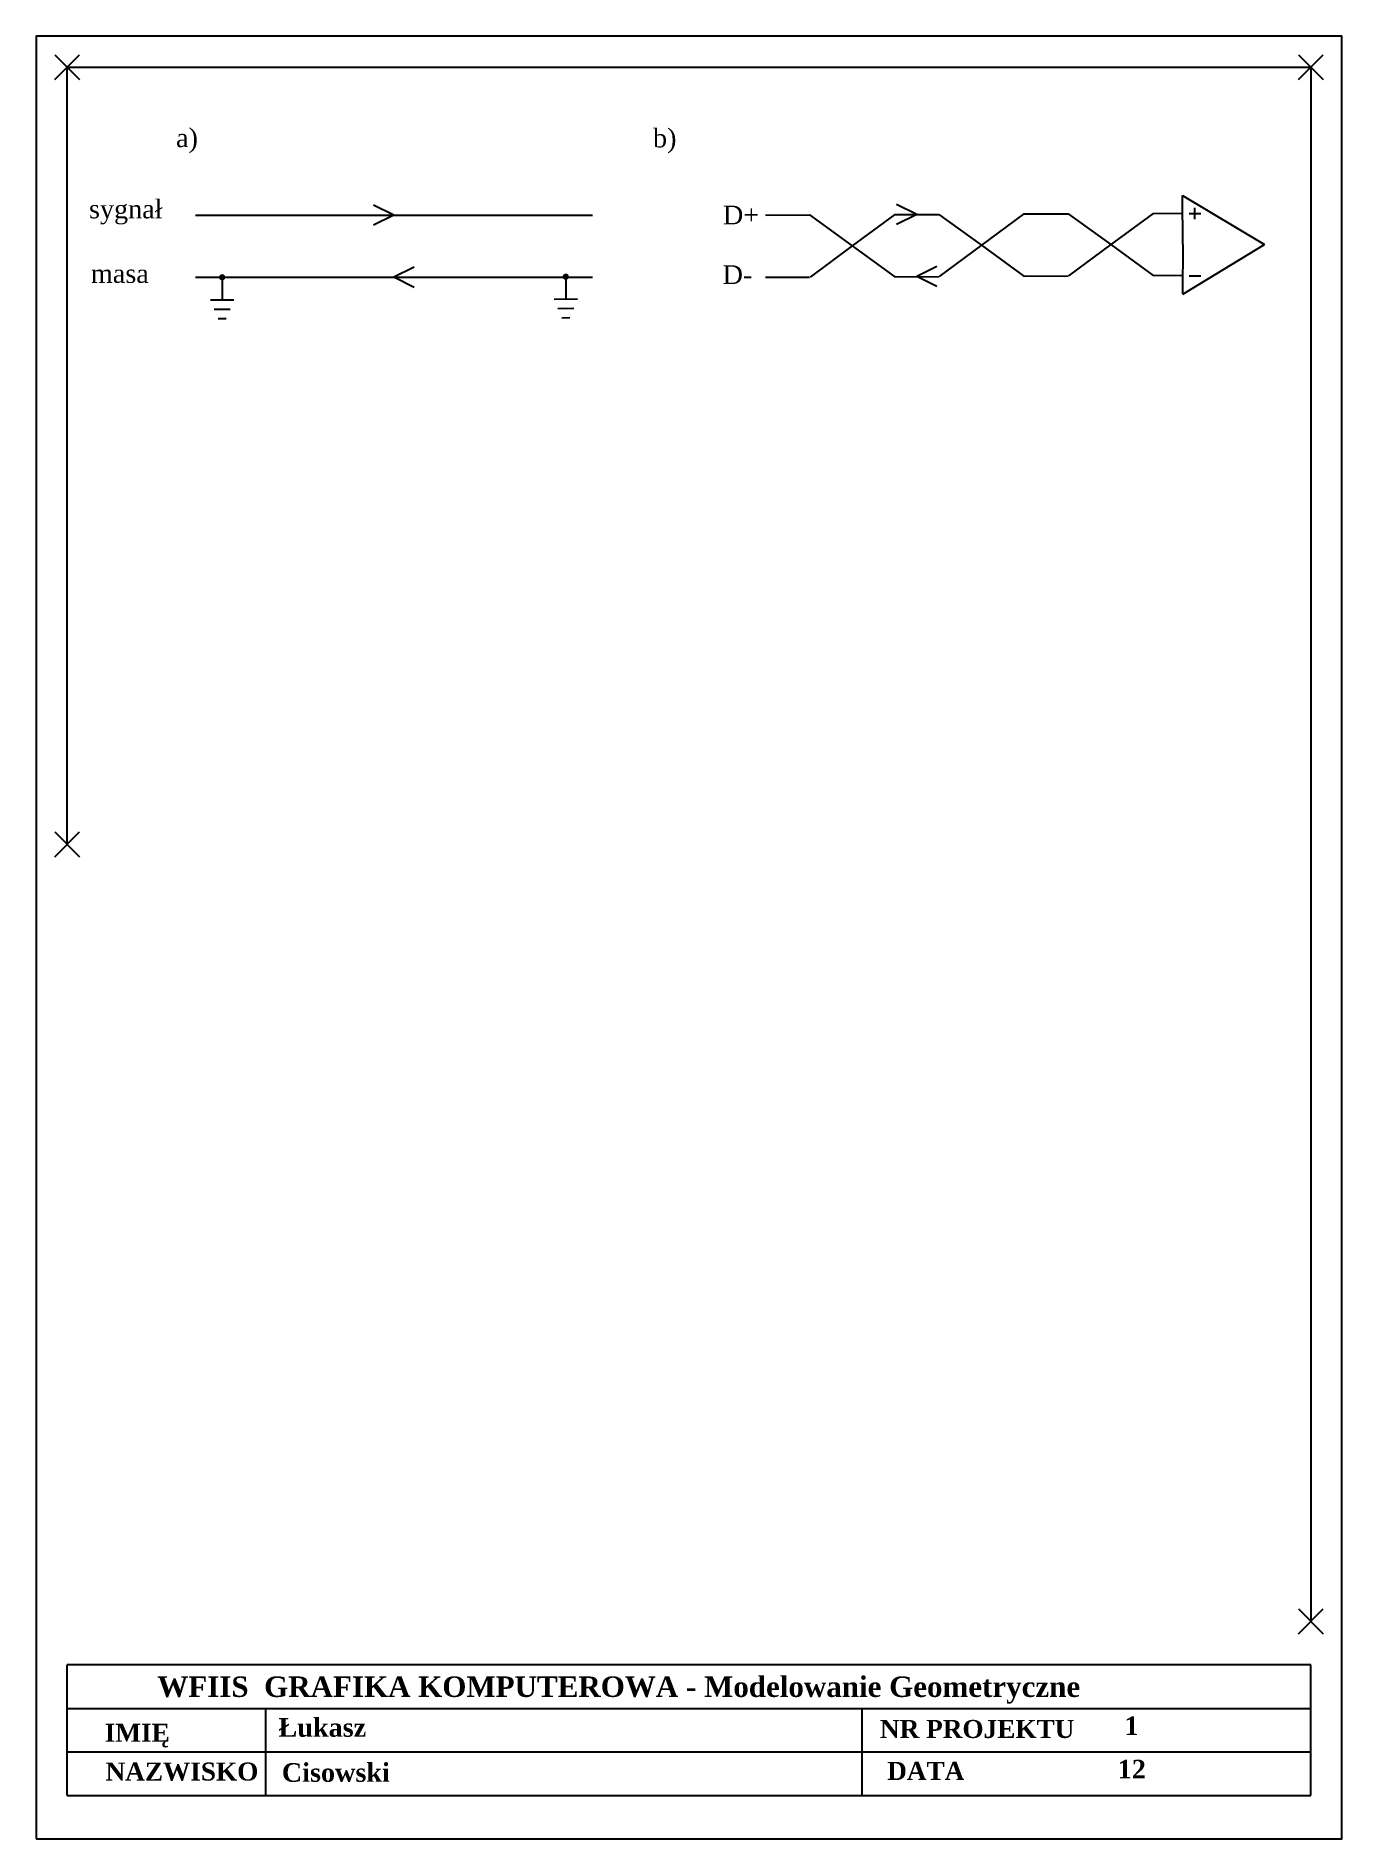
# Model space of a CAD drawing. Header units: millimetres. Extents: x 0 to 210, y 0 to 290.
import ezdxf

# ---------------------------------------------------------------- set-up
doc = ezdxf.new("R2010")
doc.units = ezdxf.units.MM
doc.header["$PDMODE"] = 3
doc.header["$PDSIZE"] = 2
doc.layers.add('RAMKA', color=7, linetype='Continuous')
doc.styles.get("Standard").update_dxf_attribs({"font": 'timesbd.ttf', "height": 3})
doc.styles.add('tnrb', font='timesbd.ttf')

msp = doc.modelspace()

# ---------------------------------------------------------------- linework, layer by layer
at = {"color": 6}
msp.add_lwpolyline([(5, 160), (5, 285), (205, 285), (205, 35)], dxfattribs=at)
for p in [(5, 285), (205, 285), (5, 160), (205, 35)]:
    msp.add_point(p)
at = {"layer": 'RAMKA', "linetype": 'Continuous'}
for p, q in [((184.4, 256.45), (184.38, 264.36)), ((184.38, 264.36), (197.57, 256.45)), ((25.62, 261.2), (89.48, 261.2)), ((57.55, 261.2), (54.29, 262.81)), ((57.55, 261.2), (54.29, 259.58)), ((117.29, 261.2), (124.37, 261.23)), ((124.37, 261.23), (131.25, 256.26)), ((138.08, 261.29), (131.25, 256.26)), ((138.08, 261.29), (145.16, 261.32)), ((141.62, 261.31), (138.36, 262.92)), ((141.62, 261.31), (138.36, 259.69)), ((145.16, 261.32), (152.04, 256.35)), ((158.87, 261.38), (152.04, 256.35)), ((158.87, 261.38), (165.95, 261.42)), ((165.95, 261.42), (172.83, 256.45)), ((179.65, 261.48), (172.83, 256.45)), ((179.65, 261.48), (184.38, 261.5)), ((185.43, 261.46), (187.29, 261.46)), ((186.36, 260.53), (186.36, 262.39)), ((131.25, 256.26), (124.47, 251.23)), ((131.25, 256.26), (138.08, 251.29)), ((152.04, 256.35), (145.25, 251.32)), ((152.04, 256.35), (158.87, 251.38)), ((172.83, 256.45), (166.04, 251.42)), ((172.83, 256.45), (179.65, 251.48)), ((184.4, 256.45), (184.38, 248.54)), ((184.42, 248.46), (197.57, 256.45)), ((60.81, 252.81), (57.55, 251.2)), ((144.88, 252.93), (141.62, 251.31)), ((25.62, 251.2), (89.48, 251.2)), ((29.93, 251.2), (29.93, 247.56)), ((60.81, 249.58), (57.55, 251.2)), ((85.18, 251.29), (85.19, 247.65)), ((117.29, 251.2), (124.37, 251.24)), ((138.08, 251.29), (145.16, 251.34)), ((144.88, 249.7), (141.62, 251.31)), ((158.87, 251.38), (165.95, 251.43)), ((179.65, 251.48), (184.42, 251.53)), ((185.43, 251.44), (187.29, 251.44)), ((28.07, 247.56), (31.79, 247.56)), ((87.05, 247.66), (83.33, 247.64)), ((28.62, 246.06), (31.23, 246.06)), ((29.29, 244.55), (30.56, 244.55)), ((86.5, 246.15), (83.89, 246.14)), ((85.84, 244.65), (84.57, 244.64))]:
    msp.add_line(p, q, dxfattribs=at)
at = {"layer": 'RAMKA'}
for p, q in [((5, 21), (5, 28)), ((205, 28), (5, 28)), ((205, 21), (205, 28)), ((5, 14), (5, 21)), ((5, 21), (205, 21)), ((36.88, 21), (36.88, 7)), ((132.81, 21), (132.81, 7)), ((205, 14), (205, 21)), ((5, 7), (5, 14)), ((5, 14), (205, 14)), ((205, 7), (205, 14)), ((5, 7), (205, 7))]:
    msp.add_line(p, q, dxfattribs=at)
at = {"layer": 'RAMKA', "color": 5}
msp.add_lwpolyline([(0, 0), (210, 0), (210, 290), (0, 290)], close=True, dxfattribs=at)
at = {"layer": 'RAMKA', "linetype": 'Continuous', "const_width": 0.5}
for points in [[(29.68, 251.2, 1), (30.18, 251.2, 1)], [(85.43, 251.29, -1), (84.93, 251.29, -1)]]:
    msp.add_lwpolyline(points, format="xyb", close=True, dxfattribs=at)

# ---------------------------------------------------------------- texts
at = {"layer": 'RAMKA', "color": 7, "ltscale": 6, "style": 'tnrb'}
for s, height, p in [('WFIIS  GRAFIKA KOMPUTEROWA - Modelowanie Geometryczne ', 3.3, (19.5, 22.84)), ('IMIĘ', 2.9, (11.04, 15.63)), ('NR PROJEKTU', 2.9, (135.71, 16.24)), ('NAZWISKO', 2.9, (11.17, 9.39)), ('DATA', 2.9, (136.87, 9.49))]:
    msp.add_text(s, height=height, dxfattribs=at).set_placement(p)
at = {"layer": 'RAMKA'}
for s, p in [('Łukasz', (38.98, 16.44)), ('1', (175.02, 16.7)), ('Cisowski', (39.52, 9.19)), ('12', (173.94, 9.73))]:
    msp.add_text(s, height=3, dxfattribs=at).set_placement(p)
at = {"layer": 'RAMKA', "linetype": 'Continuous', "char_height": 3, "attachment_point": 1}
for s, width, heights, insert in [('{\\fTimes New Roman|b0|i0|c238|p18;a)}', 8.1091, [0], (22.51, 275.13)), ('{\\fTimes New Roman|b0|i0|c238|p18;b)}', 8.1091, [0], (99.21, 275.1)), ('{\\fTimes New Roman|b0|i0|c238|p18;sygnał}', 6.5682, [0], (8.51, 263.68)), ('{\\fTimes New Roman|b0|i0|c238|p18;D+}', 7.4818, [0], (110.46, 262.72)), ('{\\fTimes New Roman|b0|i0|c238|p18;masa}', 11.4562, [3.06], (8.82, 253.3)), ('{\\fTimes New Roman|b0|i0|c238|p18;D-}', 7.4818, [0], (110.41, 253.12))]:
    msp.add_mtext_dynamic_manual_height_columns(s, width=width, gutter_width=15, heights=heights, dxfattribs=dict(at, insert=insert))

doc.saveas('drawing.dxf')
